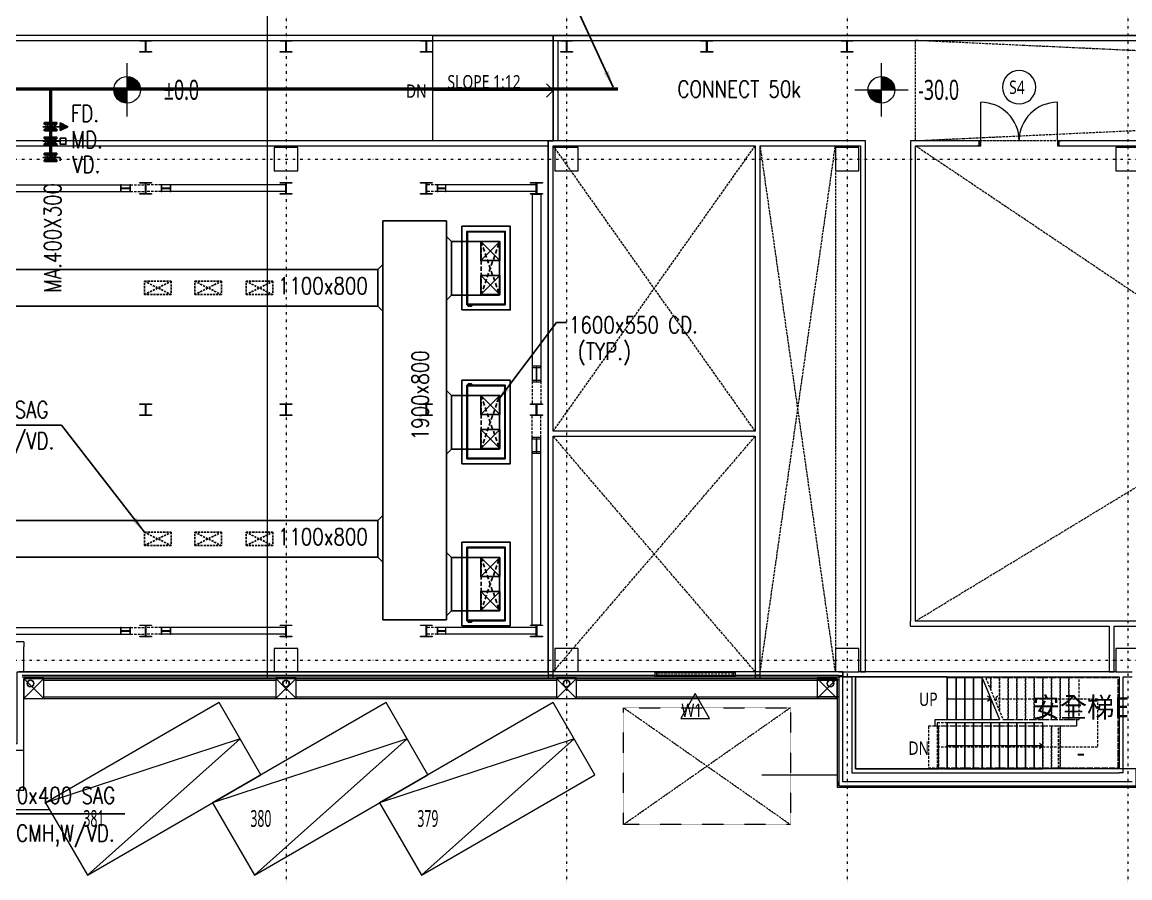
# Model space of a CAD drawing. Extents: x -76427 to 292734, y -42117 to 131250.
# Drawn here: x 151700 to 184865, y -6519 to 19099 of the extents above; entities that cross this region are included whole.
import ezdxf
from ezdxf.enums import TextEntityAlignment as Align

# ---------------------------------------------------------------- set-up
doc = ezdxf.new("R2010")
doc.units = 0
doc.header["$LTSCALE"] = 250
for name, pattern in [('H12PL1$0$DOTK1', [0.01, 0.005, -0.005]), ('H12PL1$0$HIDDEN', [0.4, 0.3, -0.1]), ('H12PL1$0$JJP_三點線', [0.9, 0.3, -0.15, 0, -0.15, 0, -0.15, 0, -0.15]), ('H12PL1$0$JJP_虛線(退縮線、投影線、地下室範圍、非屬本工程、圖面分區)', [0.45, 0.3, -0.15]), ('H12PL1$0$虛線', [0.846667, 0.423333, -0.423333]), ('XFM2D05-200k$0$HIDDEN', [0.375, 0.25, -0.125]), ('XFM2D05-200k$0$HIDDEN2', [0.1875, 0.125, -0.0625]), ('XFM2Q05-200k$0$XFM2Q30$0$CENTER', [2, 1.25, -0.25, 0.25, -0.25])]:
    doc.linetypes.add(name, pattern=pattern)
for name, color, linetype in [('H12PL1$0$A-LABEL-HIGH.200K', 252, 'Continuous'), ('H12PL1$0$A-OBJE-2D', 252, 'Continuous'), ('H12PL1$0$A-OBJE-2D.200K', 252, 'Continuous'), ('H12PL1$0$A-OBJE-MEP', 252, 'Continuous'), ('H12PL1$0$A-STRS', 252, 'Continuous'), ('H12PL1$0$A-TEXT', 252, 'Continuous'), ('H12PL1$0$A-WALL-EX', 252, 'Continuous'), ('H12PL1$0$A-WALL-IN', 252, 'Continuous'), ('H12PL1$0$A-WALL-IN.200K', 252, 'Continuous'), ('H12PL1$0$A-ZONE', 252, 'Continuous'), ('H12PL1$0$D label', 252, 'Continuous'), ('H12PL1$0$Door', 252, 'Continuous'), ('H12PL1$0$Hattch', 252, 'Continuous'), ('H12PL1$0$L10_14_DRAN', 252, 'Continuous'), ('H12PL1$0$L10_14_KABE1', 252, 'Continuous'), ('H12PL1$0$L10_14_PKG', 252, 'Continuous'), ('H12PL1$0$L10_14_PKG-NN', 252, 'Continuous'), ('H12PL1$0$L10_14_SITE', 252, 'Continuous'), ('H12PL1$0$L10_14_SUGATA3', 252, 'Continuous'), ('H12PL1$0$L10_14_SUGATAD', 252, 'Continuous'), ('H12PL1$0$S-BEAM-SHOW.200K', 252, 'Continuous'), ('H12PL1$0$S-COL', 252, 'Continuous'), ('H12PL1$0$S-COL.200K', 252, 'Continuous'), ('H12PL1$0$S-FNDN', 252, 'Continuous'), ('H12PL1$0$S-GRID', 252, 'Continuous'), ('H12PL1$0$S-SLAB-SHOW', 252, 'Continuous'), ('H12PL1$0$S-SLAB-SHOW.200K', 252, 'Continuous'), ('H12PL1$0$S-WALL', 252, 'Continuous'), ('H12PL1$0$W label', 252, 'Continuous'), ('H12PL1$0$Window', 252, 'Continuous'), ('XFM2D05-200k$0$M-CMDUCT-DAPR', 104, 'Continuous'), ('XFM2D05-200k$0$M-DUCT-DAPR', 3, 'Continuous'), ('XFM2D05-200k$0$M-DUCT-DIFFUSER', 2, 'Continuous'), ('XFM2D05-200k$0$M-DUCT-FLAN-L', 3, 'Continuous'), ('XFM2D05-200k$0$M-DUCT-TEXT', 4, 'Continuous'), ('XFM2D05-200k$0$M-HVAC-DUCT', 100, 'Continuous'), ('XFM2D05-200k$0$M-MAU-DUCT', 150, 'Continuous'), ('XFM2D05-200k$0$M-PIPE-TEXT-ARROR', 91, 'Continuous'), ('XFM2Q05-200k$0$XFM2Q30$0$COL', 8, 'XFM2Q05-200k$0$XFM2Q30$0$CENTER'), ('XFM2Q05-200k$0$XFM2Q30$0$FOUND', 3, 'Continuous'), ('XFM2Q05-200k$0$XFM2Q30$0$M-HVAC-EQPM', 22, 'Continuous')]:
    doc.layers.add(name, color=color, linetype=linetype)
doc.styles.add('H12PL1$0$Standard', font='', dxfattribs={"width": 0.8})
doc.styles.add('XFM2D05-200k$0$AA-TXT', font='simplex.shx', dxfattribs={"bigfont": 'china.shx'})
doc.styles.get('H12PL1$0$Standard').set_extended_font_data('Microsoft JhengHei')
doc.dimstyles.new('XFM2D05-200k$0$adim-200', dxfattribs={"dimscale": 200, "dimtxt": 0.3, "dimasz": 2.5, "dimexe": 0.1, "dimexo": 0.5, "dimgap": 0.15, "dimtad": 0, "dimdec": 4, "dimzin": 3, "dimdsep": 46, "dimtxsty": 'XFM2D05-200k$0$AA-TXT', "dimcen": 2.5, "dimclrd": 256, "dimclre": 256, "dimclrt": 256, "dimadec": 0, "dimazin": 0, "dimtfac": 1, "dimtdec": 4, "dimtmove": 0, "dimatfit": 3, "dimfxl": 1, "dimtolj": 1, "dimtzin": 0, "dimarcsym": 0})

# ---------------------------------------------------------------- blocks, each defined once
blk = doc.blocks.new('H12PL1$0$D 標記 24[66]_1', base_point=(18155, 1540))
at = {"layer": 'H12PL1$0$D label', "color": 8, "lineweight": 0, "flags": 128}
blk.add_lwpolyline([(18205, 1715, 1), (18105, 1715, 1)], format="xyb", close=True, dxfattribs=at)
at = {"layer": 'H12PL1$0$D label', "color": 6, "lineweight": 0, "insert": (18125.1, 1694.3), "char_height": 40, "attachment_point": 7, "style": 'H12PL1$0$Standard'}
blk.add_mtext('\\A1;\\pt0;S4', dxfattribs=at)
blk = doc.blocks.new('H12PL1$0$水標記 24[65]_1', base_point=(17185, -50))
at = {"layer": 'H12PL1$0$W label', "color": 8, "lineweight": 0, "flags": 128}
blk.add_lwpolyline([(17141.7, -175), (17228.3, -175), (17185, -100)], close=True, dxfattribs=at)
at = {"layer": 'H12PL1$0$W label', "color": 6, "lineweight": 0, "insert": (17143.8, -170), "char_height": 40, "attachment_point": 7, "style": 'H12PL1$0$Standard'}
blk.add_mtext('\\A1;\\pt0;W1', dxfattribs=at)
blk = doc.blocks.new('H12PL1')
at = {"layer": 'H12PL1$0$Hattch', "linetype": 'Continuous', "lineweight": 0}
for points in [[(154842.19, 17071.41), (155242.19, 17071.41), (155211.74, 17224.48), (155125.03, 17354.25), (154995.26, 17440.96), (154842.19, 17471.41)], [(177426.84, 17071.41), (177826.84, 17071.41), (177796.39, 17224.48), (177709.68, 17354.25), (177579.91, 17440.96), (177426.84, 17471.41)], [(154842.19, 17071.41), (154442.19, 17071.41), (154472.64, 16918.33), (154559.35, 16788.56), (154689.12, 16701.85), (154842.19, 16671.41)], [(177426.84, 17071.41), (177026.84, 17071.41), (177057.28, 16918.33), (177143.99, 16788.56), (177273.76, 16701.85), (177426.84, 16671.41)]]:
    blk.add_hatch(color=256, dxfattribs=at).paths.add_polyline_path(points)
at = {"layer": 'H12PL1$0$A-LABEL-HIGH.200K', "lineweight": 0}
for p, q in [((154842.19, 16271.41), (154842.19, 17871.41)), ((177426.84, 16271.41), (177426.84, 17871.41)), ((154042.19, 17071.41), (155642.19, 17071.41)), ((176626.84, 17071.41), (178226.84, 17071.41))]:
    blk.add_line(p, q, dxfattribs=at)
for centre in [(154842.19, 17071.41), (177426.84, 17071.41)]:
    blk.add_circle(centre, 400, dxfattribs=at)
at = {"layer": 'H12PL1$0$A-OBJE-2D', "linetype": 'H12PL1$0$HIDDEN', "lineweight": 0}
for p, q in [((178450, 15550), (178450, 18550)), ((178450, 18550), (243150, 18550)), ((178450, 15550), (243150, 18550)), ((243150, 15550), (178450, 18550)), ((167600, 6850), (173650, 15400)), ((173650, 6850), (167600, 15400)), ((173800, -350), (173800, 15400)), ((173800, 15400), (176050, 15400)), ((173800, -350), (176050, 15400)), ((176050, -350), (173800, 15400)), ((176050, 15400), (176050, -350)), ((243150, 15550), (178450, 15550)), ((178450, 1170), (201900, 15400)), ((178450, 15400), (201900, -350)), ((167600, -350), (173650, 6700)), ((173650, -350), (167600, 6700)), ((176050, -350), (173800, -350))]:
    blk.add_line(p, q, dxfattribs=at)
at = {"layer": 'H12PL1$0$A-OBJE-2D', "lineweight": 0}
for points in [[(167600, 15550), (167600, 18700), (243150, 18700)], [(167750, 15550), (167750, 18550), (243150, 18550)]]:
    blk.add_lwpolyline(points, dxfattribs=at)
at = {"layer": 'H12PL1$0$A-OBJE-2D.200K', "lineweight": 0}
for q in [(167400, 17250), (167400, 16850)]:
    blk.add_line((167600, 17050), q, dxfattribs=at)
at = {"layer": 'H12PL1$0$A-OBJE-2D.200K', "lineweight": 0, "flags": 128}
blk.add_lwpolyline([(167600, 17050), (164000, 17050)], dxfattribs=at)
at = {"layer": 'H12PL1$0$A-OBJE-MEP', "lineweight": 0, "flags": 128}
for points in [[(152045, -700, 1), (151855, -700, 1)], [(159695, -700, 1), (159505, -700, 1)], [(168095, -700, 1), (167905, -700, 1)], [(175995, -700, 1), (175805, -700, 1)]]:
    blk.add_lwpolyline(points, format="xyb", close=True, dxfattribs=at)
at = {"layer": 'H12PL1$0$A-OBJE-MEP', "lineweight": 0}
for centre in [(151950, -700), (159600, -700), (168000, -700), (175900, -700)]:
    blk.add_circle(centre, 100, dxfattribs=at)
at = {"layer": 'H12PL1$0$A-STRS', "lineweight": 0}
for p, q in [((179400, -530), (179400, -1780)), ((180440, -530), (179400, -530)), ((179400, -530), (179400, -1780)), ((179660, -530), (179400, -530)), ((179660, -530), (179660, -1780)), ((179660, -1780), (179660, -530)), ((179660, -530), (179660, -1780)), ((179920, -530), (179660, -530)), ((179920, -530), (179920, -1780)), ((179920, -1780), (179920, -530)), ((179920, -530), (179920, -1780)), ((180180, -530), (179920, -530)), ((180180, -530), (180180, -1780)), ((180180, -1780), (180180, -530)), ((180180, -530), (180180, -1780)), ((180440, -530), (180180, -530)), ((180440, -530), (180440, -1780)), ((180440, -1780), (180440, -530)), ((180440, -530), (180440, -1780)), ((180440, -530), (180960, -1780)), ((179400, -1155), (179660, -1155)), ((179660, -1155), (180700, -1155)), ((180700, -1155), (180600, -1080)), ((180600, -1230), (180700, -1155)), ((180700, -1155), (180700, -1780)), ((180700, -1780), (180700, -1155)), ((180700, -1155), (180700, -1780)), ((179400, -1780), (180960, -1780)), ((179400, -1780), (179660, -1780)), ((182260, -1880), (179400, -1880)), ((179400, -3260), (179400, -1880)), ((179660, -1880), (179400, -1880)), ((179400, -1880), (179400, -3260)), ((179660, -1780), (179920, -1780)), ((179660, -3260), (179660, -1880)), ((179920, -1880), (179660, -1880)), ((179660, -1880), (179660, -3260)), ((179660, -3260), (179660, -1880)), ((179920, -1780), (180180, -1780)), ((179920, -3260), (179920, -1880)), ((180180, -1880), (179920, -1880)), ((179920, -1880), (179920, -3260)), ((179920, -3260), (179920, -1880)), ((180180, -1780), (180440, -1780)), ((180180, -3260), (180180, -1880)), ((180440, -1880), (180180, -1880)), ((180180, -1880), (180180, -3260)), ((180180, -3260), (180180, -1880)), ((180440, -1780), (180700, -1780)), ((180440, -3260), (180440, -1880)), ((180700, -1880), (180440, -1880)), ((180440, -1880), (180440, -3260)), ((180440, -3260), (180440, -1880)), ((180700, -1780), (180960, -1780)), ((180700, -3260), (180700, -1880)), ((180960, -1880), (180700, -1880)), ((180700, -1880), (180700, -3260)), ((180700, -3260), (180700, -1880)), ((180960, -3260), (180960, -1880)), ((181220, -1880), (180960, -1880)), ((180960, -1880), (180960, -3260)), ((180960, -3260), (180960, -1880)), ((181220, -3260), (181220, -1880)), ((181480, -1880), (181220, -1880)), ((181220, -1880), (181220, -3260)), ((181220, -3260), (181220, -1880)), ((181480, -3260), (181480, -1880)), ((181740, -1880), (181480, -1880)), ((181480, -1880), (181480, -3260)), ((181480, -3260), (181480, -1880)), ((181740, -3260), (181740, -1880)), ((182000, -1880), (181740, -1880)), ((181740, -1880), (181740, -3260)), ((181740, -3260), (181740, -1880)), ((182000, -3260), (182000, -1880)), ((182260, -1880), (182000, -1880)), ((182000, -1880), (182000, -3260)), ((182000, -3260), (182000, -1880)), ((182260, -3260), (182260, -1880)), ((182260, -3260), (182260, -1880)), ((179660, -2570), (179400, -2570)), ((182000, -2570), (179660, -2570)), ((182260, -2570), (182000, -2570)), ((182260, -2570), (182160, -2495)), ((182160, -2645), (182260, -2570)), ((179400, -3260), (182260, -3260)), ((179400, -3260), (179660, -3260)), ((179660, -3260), (179920, -3260)), ((179920, -3260), (180180, -3260)), ((180180, -3260), (180440, -3260)), ((180440, -3260), (180700, -3260)), ((180700, -3260), (180960, -3260)), ((180960, -3260), (181220, -3260)), ((181220, -3260), (181480, -3260)), ((181480, -3260), (181740, -3260)), ((181740, -3260), (182000, -3260)), ((182000, -3260), (182260, -3260))]:
    blk.add_line(p, q, dxfattribs=at)
at = {"layer": 'H12PL1$0$A-STRS', "linetype": 'H12PL1$0$JJP_虛線(退縮線、投影線、地下室範圍、非屬本工程、圖面分區)', "lineweight": 0}
for p, q in [((179664.35, -1780), (179664.35, -530)), ((180700, -530), (180548.31, -530)), ((180548.31, -530), (181068.31, -1780)), ((180700, -530), (180700, -894.65)), ((180700, -894.65), (180700, -530)), ((180700, -530), (180700, -894.65)), ((180960, -530), (180700, -530)), ((180960, -530), (180960, -1519.64)), ((180960, -1519.64), (180960, -530)), ((180960, -530), (180960, -1519.64)), ((181220, -530), (180960, -530)), ((181220, -530), (181220, -1780)), ((181220, -1780), (181220, -530)), ((181220, -530), (181220, -1780)), ((181480, -530), (181220, -530)), ((181480, -530), (181480, -1780)), ((181480, -1780), (181480, -530)), ((181480, -530), (181480, -1780)), ((181740, -530), (181480, -530)), ((181740, -530), (181740, -1780)), ((181740, -1780), (181740, -530)), ((181740, -530), (181740, -1780)), ((182000, -530), (181740, -530)), ((182000, -530), (182000, -1780)), ((182000, -1780), (182000, -530)), ((182000, -530), (182000, -1780)), ((182260, -530), (182000, -530)), ((182260, -530), (182260, -1780)), ((182260, -1780), (182260, -530)), ((182260, -530), (182260, -1780)), ((182520, -530), (182260, -530)), ((182520, -530), (182520, -1780)), ((182520, -1780), (182520, -530)), ((182520, -530), (182520, -1780)), ((182780, -530), (182520, -530)), ((182780, -530), (182780, -1780)), ((182780, -1780), (182780, -530)), ((182780, -530), (182780, -1780)), ((183040, -530), (182780, -530)), ((183040, -530), (183040, -1780)), ((183040, -530), (183040, -1780)), ((183040, -530), (183040, -1780)), ((183040, -1780), (183040, -530)), ((184520, -530), (183040, -530)), ((183040, -530), (183040, -1780)), ((183346.68, -1780), (183346.68, -530)), ((184520, -3230), (184520, -530)), ((180908.31, -1080), (180808.31, -1155)), ((180808.31, -1155), (183040, -1155)), ((180808.31, -1155), (180908.31, -1230)), ((183040, -1155), (183895, -1155)), ((183895, -1155), (183895, -2605)), ((179140, -1980), (178833.32, -1980)), ((178833.32, -1980), (178833.32, -3230)), ((179400, -1880), (179091.56, -1880)), ((179091.56, -1880), (179091.56, -3260)), ((179140, -3230), (179140, -1980)), ((179400, -1980), (179140, -1980)), ((179140, -1980), (179140, -3230)), ((179400, -3230), (179400, -1980)), ((179660, -1980), (179400, -1980)), ((179400, -1980), (179400, -3230)), ((179400, -3230), (179400, -1980)), ((179660, -3230), (179660, -1980)), ((179920, -1980), (179660, -1980)), ((179660, -1980), (179660, -3230)), ((179660, -3230), (179660, -1980)), ((179920, -3230), (179920, -1980)), ((180180, -1980), (179920, -1980)), ((179920, -1980), (179920, -3230)), ((179920, -3230), (179920, -1980)), ((180180, -3230), (180180, -1980)), ((180440, -1980), (180180, -1980)), ((180180, -1980), (180180, -3230)), ((180180, -3230), (180180, -1980)), ((180440, -3230), (180440, -1980)), ((180700, -1980), (180440, -1980)), ((180440, -1980), (180440, -3230)), ((180440, -3230), (180440, -1980)), ((180700, -3230), (180700, -1980)), ((180960, -1980), (180700, -1980)), ((180700, -1980), (180700, -3230)), ((180700, -3230), (180700, -1980)), ((180960, -3230), (180960, -1980)), ((181220, -1980), (180960, -1980)), ((180960, -1980), (180960, -3230)), ((180960, -3230), (180960, -1980)), ((181068.31, -1780), (181220, -1780)), ((181220, -1780), (181480, -1780)), ((181220, -3230), (181220, -1980)), ((181480, -1980), (181220, -1980)), ((181220, -1980), (181220, -3230)), ((181220, -3230), (181220, -1980)), ((181480, -1780), (181740, -1780)), ((181480, -3230), (181480, -1980)), ((181740, -1980), (181480, -1980)), ((181480, -1980), (181480, -3230)), ((181480, -3230), (181480, -1980)), ((181740, -1780), (182000, -1780)), ((181740, -3230), (181740, -1980)), ((182000, -1980), (181740, -1980)), ((181740, -1980), (181740, -3230)), ((181740, -3230), (181740, -1980)), ((182000, -1780), (182260, -1780)), ((182000, -3230), (182000, -1980)), ((182260, -1980), (182000, -1980)), ((182000, -1980), (182000, -3230)), ((182000, -3230), (182000, -1980)), ((182003.56, -1880), (182003.56, -3260)), ((182260, -1780), (182520, -1780)), ((182260, -3230), (182260, -1980)), ((182520, -1980), (182260, -1980)), ((182260, -1980), (182260, -3230)), ((182260, -3230), (182260, -1980)), ((182520, -1780), (182780, -1780)), ((182520, -3230), (182520, -1980)), ((182780, -1980), (182520, -1980)), ((182520, -1980), (182520, -3230)), ((182520, -3230), (182520, -1980)), ((182733.32, -3230), (182733.32, -1980)), ((182780, -1780), (183040, -1780)), ((182780, -3230), (182780, -1980)), ((182780, -3230), (182780, -1980)), ((183270, -1980), (182780, -1980)), ((182780, -1980), (182780, -3230)), ((182780, -3230), (182780, -1980)), ((183040, -1780), (183270, -1780)), ((183270, -1780), (183346.68, -1780)), ((183270, -1780), (183270, -1980)), ((179400, -2605), (179140, -2605)), ((182780, -2605), (179400, -2605)), ((183895, -2605), (182780, -2605)), ((178833.32, -3230), (179140, -3230)), ((179091.56, -3260), (179400, -3260)), ((179140, -3230), (179400, -3230)), ((179400, -3230), (179660, -3230)), ((179660, -3230), (179920, -3230)), ((179920, -3230), (180180, -3230)), ((180180, -3230), (180440, -3230)), ((180440, -3230), (180700, -3230)), ((180700, -3230), (180960, -3230)), ((180960, -3230), (181220, -3230)), ((181220, -3230), (181480, -3230)), ((181480, -3230), (181740, -3230)), ((181740, -3230), (182000, -3230)), ((182000, -3230), (182260, -3230)), ((182260, -3230), (182520, -3230)), ((182520, -3230), (182780, -3230)), ((182780, -3230), (184520, -3230))]:
    blk.add_line(p, q, dxfattribs=at)
at = {"layer": 'H12PL1$0$A-STRS', "linetype": 'H12PL1$0$虛線', "lineweight": 0}
for p, q in [((183040, -530), (180548.31, -530)), ((183346.68, -530), (183040, -530)), ((184520, -530), (183346.68, -530)), ((184520, -3230), (184520, -530)), ((182780, -1980), (179140, -1980)), ((181068.31, -1780), (183040, -1780)), ((183270, -1980), (182780, -1980)), ((183040, -1780), (183270, -1780)), ((183270, -1780), (183270, -1980)), ((179140, -3230), (182780, -3230)), ((182780, -3230), (184520, -3230))]:
    blk.add_line(p, q, dxfattribs=at)
at = {"layer": 'H12PL1$0$A-STRS', "lineweight": 0, "flags": 128}
for points in [[(179400, -1180, 1), (179400, -1130, 1)], [(179400, -2595, 1), (179400, -2545, 1)]]:
    blk.add_lwpolyline(points, format="xyb", close=True, dxfattribs=at)
at = {"layer": 'H12PL1$0$A-WALL-EX', "lineweight": 0}
for p, q in [((170650, -465), (151700, -465)), ((170650, -465), (170650, -350)), ((173050, -350), (170650, -350)), ((170650, -500), (170650, -465)), ((170650, -500), (173050, -500)), ((173050, -350), (173050, -465)), ((176150, -465), (173050, -465)), ((173050, -465), (173050, -500)), ((176270, -350), (176150, -350)), ((176270, -350), (176150, -350)), ((176150, -465), (176270, -465)), ((176150, -465), (176270, -465)), ((176270, -465), (176270, -350))]:
    blk.add_line(p, q, dxfattribs=at)
at = {"layer": 'H12PL1$0$A-WALL-EX', "lineweight": 0, "flags": 128}
for points in [[(170650, -350), (151665, -350)], [(151700, -500), (176150, -500)], [(151700, -500), (176150, -500)], [(151700, -500), (176150, -500)], [(151700, -500), (176150, -500)], [(151700, -500), (176150, -500)], [(151700, -500), (176150, -500)], [(151700, -500), (176150, -500)], [(151700, -500), (170650, -500)], [(176150, -350), (173050, -350)], [(173050, -500), (176150, -500)], [(176150, -350), (176270, -350)], [(176150, -500), (176150, -465)], [(176150, -465), (176150, -3640)], [(176270, -3640), (176270, -350)], [(176150, -3760), (176150, -3640)], [(184930, -3640), (176270, -3640)], [(176150, -3760), (185050, -3760)]]:
    blk.add_lwpolyline(points, dxfattribs=at)
at = {"layer": 'H12PL1$0$A-WALL-IN', "lineweight": 0}
for p, q in [((180350, 15550), (180307, 15550)), ((180350, 15400), (180307, 15400)), ((180350, 15400), (180350, 15550)), ((182750, 15550), (182793, 15550)), ((182750, 15400), (182750, 15550)), ((182750, 15400), (182793, 15400))]:
    blk.add_line(p, q, dxfattribs=at)
at = {"layer": 'H12PL1$0$A-WALL-IN', "lineweight": 0, "flags": 128}
for points in [[(167450, 15550), (167600, 15550)], [(167450, 15550), (167450, -440)], [(176800, 15550), (167600, 15550)], [(167600, 15400), (173650, 15400)], [(167600, 6850), (167600, 15400)], [(173650, 15400), (173650, 6850)], [(173800, 15400), (176800, 15400)], [(173800, -440), (173800, 15400)], [(176950, 15550), (176800, 15550)], [(176800, 15400), (176800, -350)], [(176950, -350), (176950, 15550)], [(178300, 15550), (178300, 15400)], [(180350, 15550), (178300, 15550)], [(178300, 15400), (178300, 1170)], [(178450, 1170), (178450, 15400)], [(178450, 15400), (180350, 15400)], [(201975, 15550), (182750, 15550)], [(182750, 15400), (201900, 15400)], [(173650, 6850), (167600, 6850)], [(167600, 6700), (173650, 6700)], [(167600, -440), (167600, 6700)], [(173650, 6700), (173650, -440)], [(178300, 1020), (178300, 1170)], [(178300, 1020), (184250, 1020)], [(185350, 1170), (178450, 1170)], [(184250, 1020), (184250, -350)], [(184400, -350), (184400, 1020)], [(184400, 1020), (185200, 1020)], [(167450, -440), (167600, -440)], [(173650, -440), (173800, -440)], [(176270, -350), (176270, -500)], [(176270, -500), (176537, -500)], [(176537, -500), (176537, -3372.5)], [(176650, -500), (184549.5, -500)], [(176650, -3259.5), (176650, -500)], [(184450, -350), (176750, -350)], [(176800, -350), (176950, -350)], [(184250, -350), (184400, -350)], [(184549.5, -500), (184549.5, -3259.5)], [(184662.5, -500), (184930, -500)], [(184662.5, -3372.5), (184662.5, -500)], [(184549.5, -3259.5), (176650, -3259.5)], [(176537, -3372.5), (176650, -3372.5)], [(176650, -3372.5), (184549.5, -3372.5)], [(184662.5, -3372.5), (184549.5, -3372.5)]]:
    blk.add_lwpolyline(points, dxfattribs=at)
at = {"layer": 'H12PL1$0$A-WALL-IN.200K', "lineweight": 0, "flags": 128}
for points in [[(243150, 18700), (39500, 18700)], [(151375, 18550), (155225, 18550)], [(155575, 18550), (159425, 18550)], [(159775, 18550), (163625, 18550)], [(163975, 18550), (167825, 18550)], [(168175, 18550), (172025, 18550)], [(172375, 18550), (176225, 18550)], [(176575, 18550), (243150, 18550)], [(167450, 15550), (42650, 15550)], [(102550, 15400), (167450, 15400)], [(167450, 15400), (167450, 15550)], [(151750, 550), (126650, 550)], [(151750, 550), (151750, 400)], [(151750, -350), (151750, 400)], [(151750, -350), (151600, -350)]]:
    blk.add_lwpolyline(points, dxfattribs=at)
at = {"layer": 'H12PL1$0$Door', "lineweight": 0}
for p, q in [((180400, 15550), (180400, 16700)), ((182700, 15550), (182700, 16700)), ((180350, 15550), (180307, 15550)), ((180350, 15550), (180307, 15550)), ((180350, 15400), (180307, 15400)), ((180350, 15400), (180307, 15400)), ((180400, 15550), (180350, 15550)), ((180350, 15550), (180350, 15400)), ((180350, 15400), (180350, 15550)), ((180350, 15400), (180350, 15550)), ((180350, 15400), (180400, 15400)), ((180400, 15400), (180400, 15550)), ((182750, 15550), (182700, 15550)), ((182700, 15550), (182700, 15400)), ((182700, 15400), (182750, 15400)), ((182750, 15400), (182750, 15550)), ((182750, 15400), (182750, 15550)), ((182750, 15400), (182750, 15550)), ((182750, 15550), (182793, 15550)), ((182750, 15550), (182793, 15550)), ((182750, 15400), (182793, 15400)), ((182750, 15400), (182793, 15400))]:
    blk.add_line(p, q, dxfattribs=at)
for centre, start, end in [((180400, 15550), 0, 90), ((182700, 15550), 90, 180)]:
    blk.add_arc(centre, 1150, start, end, dxfattribs=at)
at = {"layer": 'H12PL1$0$L10_14_DRAN', "lineweight": 0}
for centre in [(151950, -700), (159600, -700), (168000, -700), (175900, -700)]:
    blk.add_circle(centre, 100, dxfattribs=at)
at = {"layer": 'H12PL1$0$L10_14_KABE1', "lineweight": 0}
for p, q in [((151750, -3900), (151750, -550)), ((151750, -550), (176100, -550)), ((176100, -550), (176100, -3810)), ((151750, -3900), (151150, -3900)), ((185100, -3810), (176100, -3810))]:
    blk.add_line(p, q, dxfattribs=at)
at = {"layer": 'H12PL1$0$L10_14_PKG', "lineweight": 0, "flags": 128}
for points in [[(153651.92, -6437.53), (158848.08, -3437.53), (157598.08, -1272.47), (152401.92, -4272.47)], [(158651.92, -6437.53), (163848.08, -3437.53), (162598.08, -1272.47), (157401.92, -4272.47)], [(163651.92, -6437.53), (168848.08, -3437.53), (167598.08, -1272.47), (162401.92, -4272.47)]]:
    blk.add_lwpolyline(points, close=True, dxfattribs=at)
for points in [[(153651.92, -6437.53), (158223.08, -2355), (152401.92, -4272.47)], [(158651.92, -6437.53), (163223.08, -2355), (157401.92, -4272.47)], [(163651.92, -6437.53), (168223.08, -2355), (162401.92, -4272.47)]]:
    blk.add_lwpolyline(points, dxfattribs=at)
at = {"layer": 'H12PL1$0$L10_14_SITE', "lineweight": 0}
for p, q in [((173848.08, -3437.53), (176100, -3437.53)), ((152524.63, -4485), (123488.96, -4485))]:
    blk.add_line(p, q, dxfattribs=at)
at = {"layer": 'H12PL1$0$L10_14_SUGATA3', "lineweight": 0}
for p, q in [((151750, -1150), (152350, -550)), ((151750, -550), (152350, -1150)), ((152350, -600), (159300, -600)), ((159300, -1150), (159900, -550)), ((159300, -550), (159900, -1150)), ((159900, -600), (167700, -600)), ((167700, -1150), (168300, -550)), ((167700, -550), (168300, -1150)), ((168300, -600), (176100, -600)), ((175500, -1150), (176100, -550)), ((175500, -550), (176100, -1150)), ((176150, -600), (175500, -600)), ((152350, -1100), (159300, -1100)), ((152350, -1150), (175500, -1150)), ((159900, -1100), (167700, -1100)), ((168300, -1100), (176100, -1100)), ((176150, -1100), (175500, -1100))]:
    blk.add_line(p, q, dxfattribs=at)
at = {"layer": 'H12PL1$0$L10_14_SUGATA3', "lineweight": 0, "flags": 128}
for points in [[(151750, -1150), (152350, -1150), (152350, -550), (151750, -550)], [(159300, -1150), (159900, -1150), (159900, -550), (159300, -550)], [(167700, -1150), (168300, -1150), (168300, -550), (167700, -550)], [(175500, -1150), (176100, -1150), (176100, -550), (175500, -550)]]:
    blk.add_lwpolyline(points, close=True, dxfattribs=at)
at = {"layer": 'H12PL1$0$L10_14_SUGATAD', "linetype": 'H12PL1$0$DOTK1', "lineweight": 0}
for p, q in [((174700, -4925), (169700, -1425)), ((169700, -4925), (174700, -1425))]:
    blk.add_line(p, q, dxfattribs=at)
at = {"layer": 'H12PL1$0$L10_14_SUGATAD', "linetype": 'H12PL1$0$DOTK1', "lineweight": 0, "flags": 128}
blk.add_lwpolyline([(169700, -1425), (174700, -1425), (174700, -4925), (169700, -4925)], close=True, dxfattribs=at)
at = {"layer": 'H12PL1$0$S-BEAM-SHOW.200K', "lineweight": 0}
for p, q in [((151200, 14225), (154940.01, 14225)), ((151200, 14025), (154940.01, 14025)), ((154666.83, 14225), (154649.39, 14225)), ((154649.39, 14225), (154649.39, 14025)), ((154649.39, 14025), (154666.83, 14025)), ((154666.83, 14135), (154666.83, 14225)), ((154669.38, 14130.76), (154666.83, 14135)), ((154666.83, 14115), (154669.38, 14119.24)), ((154666.83, 14025), (154666.83, 14115)), ((154675.55, 14129), (154669.38, 14130.76)), ((154669.38, 14119.24), (154675.55, 14121)), ((154913.85, 14129), (154675.55, 14129)), ((154675.55, 14121), (154913.85, 14121)), ((154920.02, 14130.76), (154913.85, 14129)), ((154913.85, 14121), (154920.02, 14119.24)), ((154922.57, 14135), (154920.02, 14130.76)), ((154920.02, 14119.24), (154922.57, 14115)), ((154940.01, 14225), (154922.57, 14225)), ((154922.57, 14225), (154922.57, 14135)), ((154922.57, 14115), (154922.57, 14025)), ((154922.57, 14025), (154940.01, 14025)), ((154940.01, 14025), (154940.01, 14225)), ((159600, 14225), (155859.99, 14225)), ((155877.43, 14225), (155859.99, 14225)), ((155859.99, 14225), (155859.99, 14025)), ((159600, 14025), (155859.99, 14025)), ((155859.99, 14025), (155877.43, 14025)), ((155877.43, 14135), (155877.43, 14225)), ((155879.98, 14130.76), (155877.43, 14135)), ((155877.43, 14115), (155879.98, 14119.24)), ((155877.43, 14025), (155877.43, 14115)), ((155886.15, 14129), (155879.98, 14130.76)), ((155879.98, 14119.24), (155886.15, 14121)), ((156124.45, 14129), (155886.15, 14129)), ((155886.15, 14121), (156124.45, 14121)), ((156130.62, 14130.76), (156124.45, 14129)), ((156124.45, 14121), (156130.62, 14119.24)), ((156133.17, 14135), (156130.62, 14130.76)), ((156130.62, 14119.24), (156133.17, 14115)), ((156150.61, 14225), (156133.17, 14225)), ((156133.17, 14225), (156133.17, 14135)), ((156133.17, 14115), (156133.17, 14025)), ((156133.17, 14025), (156150.61, 14025)), ((156150.61, 14025), (156150.61, 14225)), ((159600, 14225), (159600, 14025)), ((167100, 14225), (164130.06, 14225)), ((164145.64, 14225), (164130.06, 14225)), ((164130.06, 14225), (164130.06, 14025)), ((167100, 14025), (164130.06, 14025)), ((164130.06, 14025), (164145.64, 14025)), ((164145.64, 14135), (164145.64, 14225)), ((164147.93, 14130.76), (164145.64, 14135)), ((164145.64, 14115), (164147.93, 14119.24)), ((164145.64, 14025), (164145.64, 14115)), ((164153.43, 14129), (164147.93, 14130.76)), ((164147.93, 14119.24), (164153.43, 14121)), ((164366.39, 14129), (164153.43, 14129)), ((164153.43, 14121), (164366.39, 14121)), ((164371.9, 14130.76), (164366.39, 14129)), ((164366.39, 14121), (164371.9, 14119.24)), ((164374.18, 14135), (164371.9, 14130.76)), ((164371.9, 14119.24), (164374.18, 14115)), ((164389.76, 14225), (164374.18, 14225)), ((164374.18, 14225), (164374.18, 14135)), ((164374.18, 14115), (164374.18, 14025)), ((164374.18, 14025), (164389.76, 14025)), ((164389.76, 14025), (164389.76, 14225)), ((166975, 13950), (166975, 8333.91)), ((166975, 13950), (167225, 13950)), ((167100, 14225), (167100, 14025)), ((167225, 13950), (167225, 8333.91)), ((167225, 8801.98), (166975, 8801.98)), ((166975, 8801.98), (166975, 8764.53)), ((166975, 8764.53), (167094, 8764.53)), ((167094, 8764.53), (167106, 8764.53)), ((167106, 8764.53), (167094, 8764.53)), ((167094, 8764.53), (167094, 8371.36)), ((167106, 8764.53), (167225, 8764.53)), ((167106, 8371.36), (167106, 8764.53)), ((167225, 8764.53), (167225, 8801.98)), ((166975, 8371.36), (166975, 8333.91)), ((167094, 8371.36), (166975, 8371.36)), ((166975, 8333.91), (167225, 8333.91)), ((167094, 8371.36), (167106, 8371.36)), ((167106, 8371.36), (167094, 8371.36)), ((167225, 8371.36), (167106, 8371.36)), ((167225, 8333.91), (167225, 8371.36)), ((166975, 1050), (166975, 6666.09)), ((167225, 6666.09), (166975, 6666.09)), ((166975, 6666.09), (166975, 6628.64)), ((167225, 1050), (167225, 6666.09)), ((167225, 6628.64), (167225, 6666.09)), ((166975, 6628.64), (167094, 6628.64)), ((167106, 6628.64), (167094, 6628.64)), ((167094, 6628.64), (167094, 6235.47)), ((167094, 6628.64), (167106, 6628.64)), ((167106, 6235.47), (167106, 6628.64)), ((167106, 6628.64), (167225, 6628.64)), ((166975, 6235.47), (166975, 6198.02)), ((167094, 6235.47), (166975, 6235.47)), ((166975, 6198.02), (167225, 6198.02)), ((167106, 6235.47), (167094, 6235.47)), ((167094, 6235.47), (167106, 6235.47)), ((167225, 6235.47), (167106, 6235.47)), ((167225, 6198.02), (167225, 6235.47)), ((167225, 1050), (166975, 1050)), ((151200, 975), (154940.01, 975)), ((151200, 775), (154940.01, 775)), ((154666.83, 975), (154649.39, 975)), ((154649.39, 975), (154649.39, 775)), ((154649.39, 775), (154666.83, 775)), ((154666.83, 885), (154666.83, 975)), ((154669.38, 880.76), (154666.83, 885)), ((154666.83, 865), (154669.38, 869.24)), ((154666.83, 775), (154666.83, 865)), ((154675.55, 879), (154669.38, 880.76)), ((154669.38, 869.24), (154675.55, 871)), ((154913.85, 879), (154675.55, 879)), ((154675.55, 871), (154913.85, 871)), ((154920.02, 880.76), (154913.85, 879)), ((154913.85, 871), (154920.02, 869.24)), ((154922.57, 885), (154920.02, 880.76)), ((154920.02, 869.24), (154922.57, 865)), ((154940.01, 975), (154922.57, 975)), ((154922.57, 975), (154922.57, 885)), ((154922.57, 865), (154922.57, 775)), ((154922.57, 775), (154940.01, 775)), ((154940.01, 775), (154940.01, 975)), ((159600, 975), (155859.99, 975)), ((155877.43, 975), (155859.99, 975)), ((155859.99, 975), (155859.99, 775)), ((159600, 775), (155859.99, 775)), ((155859.99, 775), (155877.43, 775)), ((155877.43, 885), (155877.43, 975)), ((155879.98, 880.76), (155877.43, 885)), ((155877.43, 865), (155879.98, 869.24)), ((155877.43, 775), (155877.43, 865)), ((155886.15, 879), (155879.98, 880.76)), ((155879.98, 869.24), (155886.15, 871)), ((156124.45, 879), (155886.15, 879)), ((155886.15, 871), (156124.45, 871)), ((156130.62, 880.76), (156124.45, 879)), ((156124.45, 871), (156130.62, 869.24)), ((156133.17, 885), (156130.62, 880.76)), ((156130.62, 869.24), (156133.17, 865)), ((156150.61, 975), (156133.17, 975)), ((156133.17, 975), (156133.17, 885)), ((156133.17, 865), (156133.17, 775)), ((156133.17, 775), (156150.61, 775)), ((156150.61, 775), (156150.61, 975)), ((159600, 975), (159600, 775)), ((167100, 975), (164130.06, 975)), ((164145.64, 975), (164130.06, 975)), ((164130.06, 975), (164130.06, 775)), ((167100, 775), (164130.06, 775)), ((164130.06, 775), (164145.64, 775)), ((164145.64, 885), (164145.64, 975)), ((164147.93, 880.76), (164145.64, 885)), ((164145.64, 865), (164147.93, 869.24)), ((164145.64, 775), (164145.64, 865)), ((164153.43, 879), (164147.93, 880.76)), ((164147.93, 869.24), (164153.43, 871)), ((164366.39, 879), (164153.43, 879)), ((164153.43, 871), (164366.39, 871)), ((164371.9, 880.76), (164366.39, 879)), ((164366.39, 871), (164371.9, 869.24)), ((164374.18, 885), (164371.9, 880.76)), ((164371.9, 869.24), (164374.18, 865)), ((164389.76, 975), (164374.18, 975)), ((164374.18, 975), (164374.18, 885)), ((164374.18, 865), (164374.18, 775)), ((164374.18, 775), (164389.76, 775)), ((164389.76, 775), (164389.76, 975)), ((167100, 975), (167100, 775))]:
    blk.add_line(p, q, dxfattribs=at)
at = {"layer": 'H12PL1$0$S-BEAM-SHOW.200K', "linetype": 'H12PL1$0$JJP_虛線(退縮線、投影線、地下室範圍、非屬本工程、圖面分區)', "lineweight": 0}
for p, q in [((154940.01, 14225), (155400, 14225)), ((154940.01, 14025), (155400, 14025)), ((155859.99, 14225), (155400, 14225)), ((155859.99, 14025), (155400, 14025)), ((164130.06, 14225), (163800, 14225)), ((163800, 14225), (163800, 14025)), ((164130.06, 14025), (163800, 14025)), ((166975, 8333.91), (166975, 7675)), ((167225, 8333.91), (167225, 7675)), ((166975, 7675), (167225, 7675)), ((166975, 6666.09), (166975, 7325)), ((167225, 7325), (166975, 7325)), ((167225, 6666.09), (167225, 7325)), ((154940.01, 975), (155400, 975)), ((154940.01, 775), (155400, 775)), ((155859.99, 975), (155400, 975)), ((155859.99, 775), (155400, 775)), ((164130.06, 975), (163800, 975)), ((163800, 975), (163800, 775)), ((164130.06, 775), (163800, 775))]:
    blk.add_line(p, q, dxfattribs=at)
at = {"layer": 'H12PL1$0$S-COL', "lineweight": 0, "flags": 128}
for points in [[(159250, 14650), (159950, 14650), (159950, 15350), (159250, 15350)], [(167650, 14650), (168350, 14650), (168350, 15350), (167650, 15350)], [(176050, 14650), (176750, 14650), (176750, 15350), (176050, 15350)], [(184450, 14650), (185150, 14650), (185150, 15350), (184450, 15350)]]:
    blk.add_lwpolyline(points, close=True, dxfattribs=at)
for points in [[(159950, -350), (159950, 350), (159250, 350), (159250, -350)], [(168350, -350), (168350, 350), (167650, 350), (167650, -350)], [(176270, -350), (176750, -350), (176750, 350), (176050, 350), (176050, -350)], [(185150, -350), (185150, 350), (184450, 350), (184450, -350), (184930, -350)]]:
    blk.add_lwpolyline(points, dxfattribs=at)
at = {"layer": 'H12PL1$0$S-COL.200K', "lineweight": 0, "flags": 128}
for points in [[(155575, 18550), (155575, 18531), (155413, 18531, 0.41421356), (155406, 18524), (155406, 18226, 0.41421356), (155413, 18219), (155575, 18219), (155575, 18200), (155225, 18200), (155225, 18219), (155387, 18219, 0.41421356), (155394, 18226), (155394, 18524, 0.41421356), (155387, 18531), (155225, 18531), (155225, 18550)], [(159775, 18550), (159775, 18531), (159613, 18531, 0.41421356), (159606, 18524), (159606, 18226, 0.41421356), (159613, 18219), (159775, 18219), (159775, 18200), (159425, 18200), (159425, 18219), (159587, 18219, 0.41421356), (159594, 18226), (159594, 18524, 0.41421356), (159587, 18531), (159425, 18531), (159425, 18550)], [(163975, 18550), (163975, 18531), (163813, 18531, 0.41421356), (163806, 18524), (163806, 18226, 0.41421356), (163813, 18219), (163975, 18219), (163975, 18200), (163625, 18200), (163625, 18219), (163787, 18219, 0.41421356), (163794, 18226), (163794, 18524, 0.41421356), (163787, 18531), (163625, 18531), (163625, 18550)], [(168175, 18550), (168175, 18531), (168013, 18531, 0.41421356), (168006, 18524), (168006, 18226, 0.41421356), (168013, 18219), (168175, 18219), (168175, 18200), (167825, 18200), (167825, 18219), (167987, 18219, 0.41421356), (167994, 18226), (167994, 18524, 0.41421356), (167987, 18531), (167825, 18531), (167825, 18550)], [(172375, 18550), (172375, 18531), (172213, 18531, 0.41421356), (172206, 18524), (172206, 18226, 0.41421356), (172213, 18219), (172375, 18219), (172375, 18200), (172025, 18200), (172025, 18219), (172187, 18219, 0.41421356), (172194, 18226), (172194, 18524, 0.41421356), (172187, 18531), (172025, 18531), (172025, 18550)], [(176575, 18550), (176575, 18531), (176413, 18531, 0.41421356), (176406, 18524), (176406, 18226, 0.41421356), (176413, 18219), (176575, 18219), (176575, 18200), (176225, 18200), (176225, 18219), (176387, 18219, 0.41421356), (176394, 18226), (176394, 18524, 0.41421356), (176387, 18531), (176225, 18531), (176225, 18550)], [(155575, 14300), (155575, 14281), (155413, 14281, 0.41421356), (155406, 14274), (155406, 13976, 0.41421356), (155413, 13969), (155575, 13969), (155575, 13950), (155225, 13950), (155225, 13969), (155387, 13969, 0.41421356), (155394, 13976), (155394, 14274, 0.41421356), (155387, 14281), (155225, 14281), (155225, 14300)], [(159775, 14300), (159775, 14281), (159613, 14281, 0.41421356), (159606, 14274), (159606, 13976, 0.41421356), (159613, 13969), (159775, 13969), (159775, 13950), (159425, 13950), (159425, 13969), (159587, 13969, 0.41421356), (159594, 13976), (159594, 14274, 0.41421356), (159587, 14281), (159425, 14281), (159425, 14300)], [(163975, 14300), (163975, 14281), (163813, 14281, 0.41421356), (163806, 14274), (163806, 13976, 0.41421356), (163813, 13969), (163975, 13969), (163975, 13950), (163625, 13950), (163625, 13969), (163787, 13969, 0.41421356), (163794, 13976), (163794, 14274, 0.41421356), (163787, 14281), (163625, 14281), (163625, 14300)], [(167275, 14300), (167275, 14281), (167113, 14281, 0.41421356), (167106, 14274), (167106, 13976, 0.41421356), (167113, 13969), (167275, 13969), (167275, 13950), (166925, 13950), (166925, 13969), (167087, 13969, 0.41421356), (167094, 13976), (167094, 14274, 0.41421356), (167087, 14281), (166925, 14281), (166925, 14300)], [(155575, 7675), (155575, 7656), (155413, 7656, 0.41421356), (155406, 7649), (155406, 7351, 0.41421356), (155413, 7344), (155575, 7344), (155575, 7325), (155225, 7325), (155225, 7344), (155387, 7344, 0.41421356), (155394, 7351), (155394, 7649, 0.41421356), (155387, 7656), (155225, 7656), (155225, 7675)], [(159775, 7675), (159775, 7656), (159613, 7656, 0.41421356), (159606, 7649), (159606, 7351, 0.41421356), (159613, 7344), (159775, 7344), (159775, 7325), (159425, 7325), (159425, 7344), (159587, 7344, 0.41421356), (159594, 7351), (159594, 7649, 0.41421356), (159587, 7656), (159425, 7656), (159425, 7675)], [(163975, 7675), (163975, 7656), (163813, 7656, 0.41421356), (163806, 7649), (163806, 7351, 0.41421356), (163813, 7344), (163975, 7344), (163975, 7325), (163625, 7325), (163625, 7344), (163787, 7344, 0.41421356), (163794, 7351), (163794, 7649, 0.41421356), (163787, 7656), (163625, 7656), (163625, 7675)], [(167275, 7675), (167275, 7656), (167113, 7656, 0.41421356), (167106, 7649), (167106, 7351, 0.41421356), (167113, 7344), (167275, 7344), (167275, 7325), (166925, 7325), (166925, 7344), (167087, 7344, 0.41421356), (167094, 7351), (167094, 7649, 0.41421356), (167087, 7656), (166925, 7656), (166925, 7675)], [(155575, 1050), (155575, 1031), (155413, 1031, 0.41421356), (155406, 1024), (155406, 726, 0.41421356), (155413, 719), (155575, 719), (155575, 700), (155225, 700), (155225, 719), (155387, 719, 0.41421356), (155394, 726), (155394, 1024, 0.41421356), (155387, 1031), (155225, 1031), (155225, 1050)], [(159775, 1050), (159775, 1031), (159613, 1031, 0.41421356), (159606, 1024), (159606, 726, 0.41421356), (159613, 719), (159775, 719), (159775, 700), (159425, 700), (159425, 719), (159587, 719, 0.41421356), (159594, 726), (159594, 1024, 0.41421356), (159587, 1031), (159425, 1031), (159425, 1050)], [(163975, 1050), (163975, 1031), (163813, 1031, 0.41421356), (163806, 1024), (163806, 726, 0.41421356), (163813, 719), (163975, 719), (163975, 700), (163625, 700), (163625, 719), (163787, 719, 0.41421356), (163794, 726), (163794, 1024, 0.41421356), (163787, 1031), (163625, 1031), (163625, 1050)], [(167275, 1050), (167275, 1031), (167113, 1031, 0.41421356), (167106, 1024), (167106, 726, 0.41421356), (167113, 719), (167275, 719), (167275, 700), (166925, 700), (166925, 719), (167087, 719, 0.41421356), (167094, 726), (167094, 1024, 0.41421356), (167087, 1031), (166925, 1031), (166925, 1050)]]:
    blk.add_lwpolyline(points, format="xyb", close=True, dxfattribs=at)
at = {"layer": 'H12PL1$0$S-FNDN', "lineweight": 0, "flags": 128}
blk.add_lwpolyline([(110700, 45300), (119350, 45300), (119350, -550), (126650, -550), (126650, -2700), (151750, -2700), (151750, -550), (159050, -550), (159050, 45300), (166725, 45300), (166725, 50030), (159050, 50030), (159050, 90550), (119350, 90550), (119350, 50030), (110700, 50030)], close=True, dxfattribs=at)
at = {"layer": 'H12PL1$0$S-GRID', "linetype": 'H12PL1$0$JJP_三點線', "lineweight": 0}
for p, q in [((159600, 128250), (159600, -28000)), ((168000, 128250), (168000, -28000)), ((176400, 128250), (176400, -28000)), ((184800, 128250), (184800, -28000)), ((-29000, 15000), (289600, 15000)), ((-29000, 0), (289600, 0))]:
    blk.add_line(p, q, dxfattribs=at)
at = {"layer": 'H12PL1$0$S-SLAB-SHOW', "lineweight": 0, "flags": 128}
for points in [[(176150, -3760), (185050, -3760), (185050, -3260), (179140, -3260), (179140, -1980), (179040, -1980), (179040, -1780), (179400, -1780), (179400, -500), (176150, -500)], [(176650, -500), (176650, -3260), (179140, -3260), (179140, -1980), (179040, -1980), (179040, -1780), (179400, -1780), (179400, -500)]]:
    blk.add_lwpolyline(points, close=True, dxfattribs=at)
at = {"layer": 'H12PL1$0$S-SLAB-SHOW.200K', "lineweight": 0, "flags": 128}
blk.add_lwpolyline([(97475, 18700), (97475, 15550), (93300, 15550), (93300, -350), (126850, -350), (126850, -2500), (151550, -2500), (151550, -350), (167450, -350), (167450, 15550), (164000, 15550), (164000, 18700)], close=True, dxfattribs=at)
at = {"layer": 'H12PL1$0$S-SLAB-SHOW.200K', "lineweight": 0}
blk.add_lwpolyline([(167600, 15550), (164000, 15550), (164000, 18700), (167600, 18700)], close=True, dxfattribs=at)
at = {"layer": 'H12PL1$0$S-WALL', "lineweight": 0}
for p, q in [((167450, -330), (167450, -550)), ((167600, -550), (167600, -330)), ((173650, -330), (173650, -550)), ((173800, -550), (173800, -330)), ((167450, -550), (167600, -550)), ((173650, -550), (173800, -550))]:
    blk.add_line(p, q, dxfattribs=at)
at = {"layer": 'H12PL1$0$Window', "lineweight": 0}
for p, q in [((170650, -475), (170650, -375)), ((170650, -375), (170700, -375)), ((170650, -475), (170700, -475)), ((173000, -375), (170700, -375)), ((170700, -475), (170700, -375)), ((173000, -475), (170700, -475)), ((173000, -475), (173000, -375)), ((173050, -375), (173000, -375)), ((173050, -475), (173000, -475)), ((173050, -475), (173050, -375))]:
    blk.add_line(p, q, dxfattribs=at)
at = {"layer": 'H12PL1$0$Window', "linetype": 'H12PL1$0$HIDDEN', "lineweight": 0}
blk.add_line((173000, -425), (170700, -425), dxfattribs=at)
at = {"layer": 'H12PL1$0$D label', "lineweight": 0, "xscale": 10, "yscale": 10, "zscale": 10}
blk.add_blockref('H12PL1$0$D 標記 24[66]_1', (181550, 15400), dxfattribs=at)
at = {"layer": 'H12PL1$0$W label', "lineweight": 0, "xscale": 10, "yscale": 10, "zscale": 10}
blk.add_blockref('H12PL1$0$水標記 24[65]_1', (171850, -500), dxfattribs=at)
at = {"layer": 'H12PL1$0$A-LABEL-HIGH.200K', "lineweight": 0, "char_height": 600, "attachment_point": 7, "style": 'H12PL1$0$Standard'}
for s, insert in [('\\A1;{\\W0.68;±0.0}', (155942.19, 16761.52)), ('\\A1;{\\W0.68;-30.0}', (178526.84, 16761.52))]:
    blk.add_mtext(s, dxfattribs=dict(at, insert=insert))
at = {"layer": 'H12PL1$0$A-OBJE-2D.200K', "linetype": 'Continuous', "lineweight": 0, "char_height": 400, "style": 'H12PL1$0$Standard'}
for s, insert, attachment_point in [('\\A1;SLOPE 1:12', (164433.51, 17511.89), 1), ('\\A1;DN', (163190.49, 17033.78), 4)]:
    blk.add_mtext(s, dxfattribs=dict(at, insert=insert, attachment_point=attachment_point))
at = {"layer": 'H12PL1$0$A-TEXT', "linetype": 'Continuous', "lineweight": 0, "char_height": 400, "attachment_point": 4, "style": 'H12PL1$0$Standard'}
for s, insert in [('\\A1;UP', (178552.32, -1174.51)), ('\\A1;DN', (178235.24, -2636.22))]:
    blk.add_mtext(s, dxfattribs=dict(at, insert=insert))
at = {"layer": 'H12PL1$0$A-ZONE', "style": 'H12PL1$0$Standard'}
for s, p in [('安全梯E', (183393.11, -1114.51)), ('-', (183393.11, -2456.4))]:
    blk.add_text(s, height=600, dxfattribs=at).set_placement(p, align=Align.TOP_CENTER)
at = {"layer": 'H12PL1$0$L10_14_PKG-NN', "linetype": 'Continuous', "lineweight": 0, "char_height": 500, "attachment_point": 4, "style": 'H12PL1$0$Standard'}
for s, insert in [('\\A1;{\\W0.56;381}', (153535.74, -4743.63)), ('\\A1;{\\W0.56;380}', (158535.74, -4744.47)), ('\\A1;{\\W0.56;379}', (163535.74, -4744.47))]:
    blk.add_mtext(s, dxfattribs=dict(at, insert=insert))
blk = doc.blocks.new('XFM2Q05-200k$0$XFM2Q30$0$A3-PAHU-27600 CMH')
at = {"layer": 'XFM2Q05-200k$0$XFM2Q30$0$FOUND'}
blk.add_lwpolyline([(2005, -1791), (2005, -3241), (4505, -3241), (4505, -1791)], close=True, dxfattribs=at)
at = {"layer": 'XFM2Q05-200k$0$XFM2Q30$0$M-HVAC-EQPM'}
for p, q in [((2115, -2046), (2144, -2046)), ((3030, -2926), (2462, -2358)), ((2462, -2926), (3030, -2358)), ((4048, -2926), (3480, -2358)), ((3480, -2926), (4048, -2358))]:
    blk.add_line(p, q, dxfattribs=at)
for points in [[(2115, -1981), (2115, -2080), (2144, -2080)], [(2115, -1981), (2144, -1981)], [(2155, -2106), (2144, -2106), (2144, -1956), (2155, -1956)]]:
    blk.add_lwpolyline(points, dxfattribs=at)
for points in [[(2155, -1941), (2155, -3091), (4355, -3091), (4355, -1941)], [(2170, -1956), (2170, -3076), (4340, -3076), (4340, -1956)], [(3030, -2926), (2462, -2926), (2462, -2358), (3030, -2358)], [(4048, -2926), (3480, -2926), (3480, -2358), (4048, -2358)]]:
    blk.add_lwpolyline(points, close=True, dxfattribs=at)
blk = doc.blocks.new('XFM2Q05-200k$0$XFM2Q30$0$A$C4D9F7E60')
at = {"layer": 'XFM2Q05-200k$0$XFM2Q30$0$COL', "xscale": 0.1000000000058208, "yscale": 0.1000000000058208, "zscale": 0.1000000000058208, "rotation": 180}
blk.add_blockref('XFM2Q05-200k$0$XFM2Q30$0$A3-PAHU-27600 CMH', (450.5, -179.1), dxfattribs=at)
blk = doc.blocks.new('XFM2Q05-200k')
at = {"yscale": 10, "zscale": 10, "rotation": 270}
for p, xscale in [((164866, 12986), 10), ((164866, 5876), -10), ((164866, 3530), 10)]:
    blk.add_blockref('XFM2Q05-200k$0$XFM2Q30$0$A$C4D9F7E60', p, dxfattribs=dict(at, xscale=xscale))
blk = doc.blocks.new('XFM2D05-200k')
at = {"layer": 'XFM2D05-200k$0$M-DUCT-DAPR'}
blk.add_hatch(color=256, dxfattribs=at).paths.add_polyline_path([(152839, 15857), (153064, 15969), (152839, 16081)])
at = {"layer": 'XFM2D05-200k$0$M-CMDUCT-DAPR', "elevation": 0}
blk.add_lwpolyline([(152839, 15857), (153064, 15969), (152839, 16081)], close=True, dxfattribs=at)
at = {"layer": 'XFM2D05-200k$0$M-DUCT-DAPR'}
for p, q in [((152321, 15969, 0), (152839, 15969, 0)), ((152341, 16069, 0), (152761, 16069, 0)), ((152341, 15869, 0), (152761, 15869, 0)), ((152341, 15635, 0), (152761, 15635, 0)), ((152321, 15535, 0), (152839, 15535, 0)), ((152341, 15435, 0), (152761, 15435, 0)), ((152321, 15051, 0), (152839, 15051, 0)), ((152341, 15151, 0), (152761, 15151, 0)), ((152341, 14951, 0), (152761, 14951, 0)), ((152839, 15051, 0), (152839, 14950, 0))]:
    blk.add_line(p, q, dxfattribs=at)
at = {"layer": 'XFM2D05-200k$0$M-DUCT-DAPR', "color": 1}
for points in [[(152736, 16044), (152366, 16044), (152366, 16094), (152736, 16094)], [(152366, 15844), (152736, 15844), (152736, 15894), (152366, 15894)], [(152736, 15610), (152366, 15610), (152366, 15660), (152736, 15660)], [(152366, 15410), (152736, 15410), (152736, 15460), (152366, 15460)], [(152736, 15126), (152366, 15126), (152366, 15176), (152736, 15176)], [(152366, 14926), (152736, 14926), (152736, 14976), (152366, 14976)]]:
    blk.add_lwpolyline(points, close=True, dxfattribs=at)
at = {"layer": 'XFM2D05-200k$0$M-DUCT-DAPR', "linetype": 'XFM2D05-200k$0$HIDDEN2'}
for points in [[(152701, 15919), (152401, 15919), (152401, 16019), (152701, 16019)], [(152701, 15485), (152401, 15485), (152401, 15585), (152701, 15585)], [(152701, 15001), (152401, 15001), (152401, 15101), (152701, 15101)]]:
    blk.add_lwpolyline(points, close=True, dxfattribs=at)
at = {"layer": 'XFM2D05-200k$0$M-DUCT-DIFFUSER', "linetype": 'XFM2D05-200k$0$HIDDEN'}
for p, q in [((155363, 11342), (156163, 10942)), ((155363, 10942), (156163, 11342)), ((156866, 11342), (157666, 10942)), ((156866, 10942), (157666, 11342)), ((158403, 11342), (159203, 10942)), ((158403, 10942), (159203, 11342)), ((155363, 3828), (156163, 3428)), ((155363, 3428), (156163, 3828)), ((156866, 3828), (157666, 3428)), ((156866, 3428), (157666, 3828)), ((158403, 3828), (159203, 3428)), ((158403, 3428), (159203, 3828))]:
    blk.add_line(p, q, dxfattribs=at)
for points in [[(155363, 11342), (156163, 11342), (156163, 10942), (155363, 10942)], [(156866, 11342), (157666, 11342), (157666, 10942), (156866, 10942)], [(158403, 11342), (159203, 11342), (159203, 10942), (158403, 10942)], [(155363, 3828), (156163, 3828), (156163, 3428), (155363, 3428)], [(156866, 3828), (157666, 3828), (157666, 3428), (156866, 3428)], [(158403, 3828), (159203, 3828), (159203, 3428), (158403, 3428)]]:
    blk.add_lwpolyline(points, close=True, dxfattribs=at)
at = {"layer": 'XFM2D05-200k$0$M-DUCT-FLAN-L', "elevation": 0}
blk.add_lwpolyline([(152839, 15625), (152839, 15445), (153008, 15445), (153008, 15625)], close=True, dxfattribs=at)
at = {"layer": 'XFM2D05-200k$0$M-HVAC-DUCT', "ltscale": 3}
for p, q in [((162502, 1202), (162502, 13147)), ((164402, 13147), (162502, 13147)), ((164402, 1202), (164402, 13147)), ((164552, 12529), (164402, 12679)), ((165992, 12529), (164552, 12529)), ((164552, 10929), (164552, 12529)), ((165992, 10929), (165992, 12529)), ((136280, 11692), (162352, 11692)), ((162352, 11692), (162502, 11842)), ((162352, 10592), (162352, 11692)), ((164552, 10929), (164402, 10779)), ((165992, 10929), (164552, 10929)), ((136280, 10592), (162352, 10592)), ((162352, 10592), (162502, 10442)), ((164552, 7919), (164402, 8069)), ((165992, 7919), (164552, 7919)), ((164552, 6319), (164552, 7919)), ((165992, 6319), (165992, 7919)), ((164552, 6319), (164402, 6169)), ((165992, 6319), (164552, 6319)), ((162352, 4178), (162502, 4328)), ((136280, 4178), (162352, 4178)), ((162352, 3078), (162352, 4178)), ((136280, 3078), (162352, 3078)), ((162352, 3078), (162502, 2928)), ((164552, 3073), (164402, 3223)), ((165992, 3073), (164552, 3073)), ((164552, 3073), (164552, 1473)), ((165992, 3073), (165992, 1473)), ((164552, 1473), (164402, 1323)), ((165992, 1473), (164552, 1473)), ((164402, 1202), (162502, 1202))]:
    blk.add_line(p, q, dxfattribs=at)
at = {"layer": 'XFM2D05-200k$0$M-HVAC-DUCT', "linetype": 'XFM2D05-200k$0$HIDDEN', "ltscale": 2}
for p, q in [((165442, 10929), (165992, 12529)), ((165442, 12529), (165992, 10929)), ((165442, 6319), (165992, 7919)), ((165442, 7919), (165992, 6319)), ((165442, 3073), (165992, 1473)), ((165442, 1473), (165992, 3073))]:
    blk.add_line(p, q, dxfattribs=at)
for points in [[(165992, 10929), (165992, 12529), (165442, 12529), (165442, 10929)], [(165992, 6319), (165992, 7919), (165442, 7919), (165442, 6319)], [(165992, 3073), (165992, 1473), (165442, 1473), (165442, 3073)]]:
    blk.add_lwpolyline(points, close=True, dxfattribs=at)
at = {"layer": 'XFM2D05-200k$0$M-MAU-DUCT', "ltscale": 3, "const_width": 100}
for points in [[(169537, 17100), (41450, 17100)], [(152551, 14926), (152551, 17100)]]:
    blk.add_lwpolyline(points, dxfattribs=at)
at = {"layer": 'XFM2D05-200k$0$M-DUCT-TEXT', "style": 'XFM2D05-200k$0$AA-TXT', "width": 0.8}
for s, p in [('CONNECT 50k', (175022, 17096)), ('(22)800x400 SAG', (152487, 7497)), ('3067 CMH,W/VD.', (152661, 6564)), ('(6)800x400 SAG', (154486, -4051)), ('3000 CMH,W/VD.', (154470, -5180))]:
    blk.add_text(s, height=500, dxfattribs=at).set_placement(p, align=Align.MIDDLE_RIGHT)
for s, p in [('FD.', (153582, 16367, 0)), ('MD.', (153643, 15581, 0)), ('VD.', (153621, 14836, 0))]:
    blk.add_text(s, height=500, dxfattribs=at).set_placement(p, align=Align.MIDDLE)
for s, p in [('MA.400X300', (152864, 10993)), ('1900x800', (163869, 6581))]:
    blk.add_text(s, height=500, rotation=90, dxfattribs=at).set_placement(p)
for s, p in [('1100x800', (159358, 10956)), ('1600x550 CD.', (168073, 9785)), ('(TYP.)', (168335, 8994)), ('1100x800', (159358, 3442))]:
    blk.add_text(s, height=500, dxfattribs=at).set_placement(p)
at = {"layer": 'XFM2D05-200k$0$M-PIPE-TEXT-ARROR'}
for points in [[(169395, 17151), (167615, 21032), (167315, 21032)], [(165913, 7732), (167694, 10106), (167994, 10106)], [(155363, 3828), (152881, 7030), (146767, 7030)], [(146221, -1236), (149120, -4600), (154779, -4600)]]:
    blk.add_leader(points, dimstyle='XFM2D05-200k$0$adim-200', dxfattribs=at)

msp = doc.modelspace()

# ---------------------------------------------------------------- block references
msp.add_blockref('H12PL1', (0, 0))

# ---------------------------------------------------------------- next in the draw order: block references
for name in ['XFM2D05-200k', 'XFM2Q05-200k']:
    msp.add_blockref(name, (0, 0))

doc.saveas('drawing.dxf')
